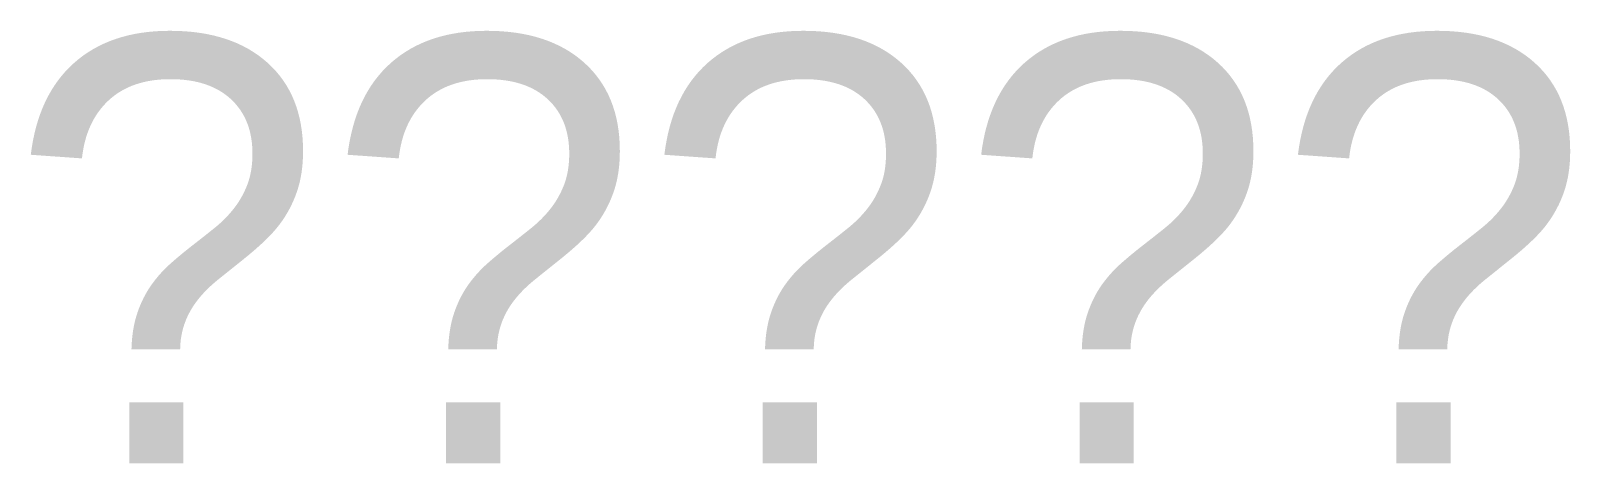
# Model space of a CAD drawing. Header units: metres. Extents: x 0.2 to 12.8, y -3.5 to 0.1.
import ezdxf

# ---------------------------------------------------------------- set-up
doc = ezdxf.new("R2010")
doc.units = ezdxf.units.M

msp = doc.modelspace()

# ---------------------------------------------------------------- texts
at = {"insert": (0, 0), "char_height": 3.5, "attachment_point": 1}
msp.add_mtext('?????', dxfattribs=at)

doc.saveas('drawing.dxf')
